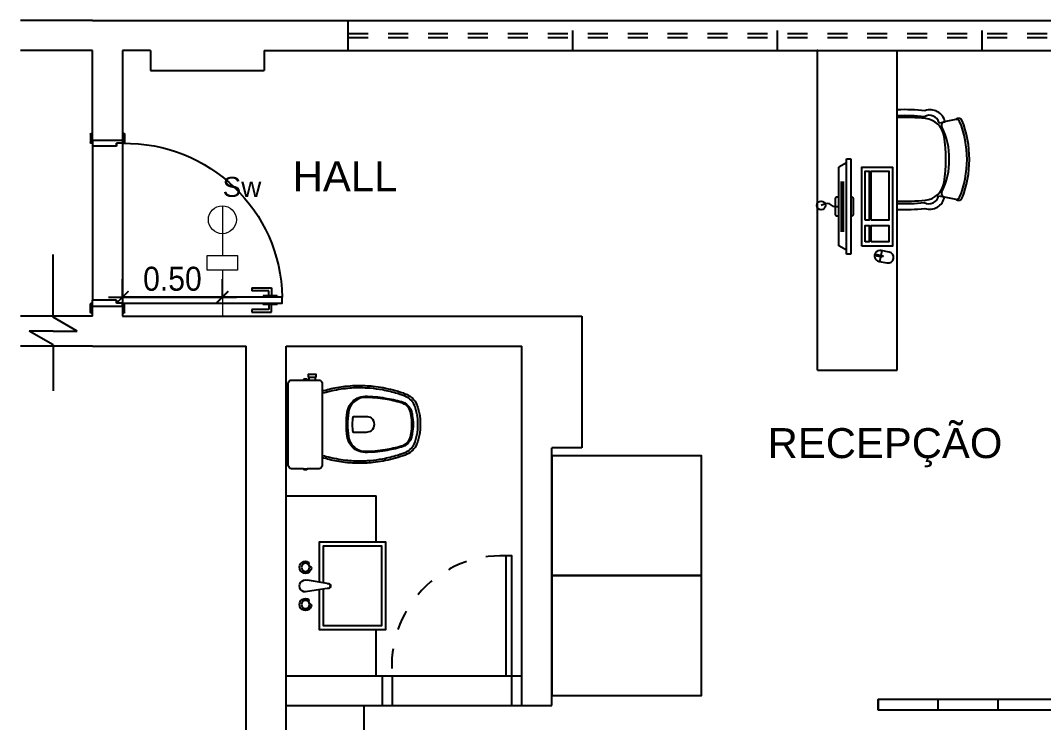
# Model space of a CAD drawing. Header units: millimetres. Extents: x 7034 to 7235, y -465 to -380.
# Drawn here: x 7106.24 to 7111.36, y -427.16 to -423.65 of the extents above; entities that cross this region are included whole.
import ezdxf

# ---------------------------------------------------------------- set-up
doc = ezdxf.new("R2010")
doc.units = ezdxf.units.MM
doc.header["$LTSCALE"] = 0.005
doc.linetypes.add('CONTINUO', pattern=[0])
doc.linetypes.add('DASHED', pattern=[19.05, 12.7, -6.35])
doc.layers.get('0').update_dxf_attribs({"linetype": 'CONTINUO'})
doc.layers.get('DEFPOINTS').update_dxf_attribs({"linetype": 'CONTINUO', "lineweight": 15})
for name, color, linetype in [('- COTAS', 12, 'Continuous'), ('252', 252, 'Continuous'), ('ARQ-PEITORIAL', 4, 'Continuous'), ('ARQ_ALVENARIA', 6, 'Continuous'), ('ARQ_BLK_ESQUADR', 1, 'Continuous'), ('ARQ_ESQUADRIA', 5, 'Continuous'), ('ARQ_JANELAALTA', 150, 'DASHED'), ('ARQ_MOBILIARIO 1', 8, 'Continuous'), ('ARQ_SOLEIRA', 250, 'CONTINUO'), ('ARQ_TXT_AMBIENTE', 3, 'Continuous'), ('PORTA', 2, 'Continuous')]:
    doc.layers.add(name, color=color, linetype=linetype)
doc.layers.add('ARQ-LUM-INT', color=1, linetype='Continuous', lineweight=18)
doc.styles.add('50', font='ARIALN.TTF', dxfattribs={"height": 0.1})
doc.styles.add('ARQ', font='arial.ttf', dxfattribs={"width": 0.9})
doc.styles.get("Standard").update_dxf_attribs({"font": 'arial.ttf'})
doc.dimstyles.new('1-50', dxfattribs={"dimtxt": 0.12, "dimasz": 0.06, "dimexe": 0.09, "dimexo": 0.1, "dimgap": 0.03, "dimtad": 1, "dimzin": 0, "dimdsep": 46, "dimtxsty": 'ARQ', "dimblk": 'ARCHTICK', "dimcen": 0, "dimdle": 0.07, "dimclrd": 1, "dimclre": 1, "dimclrt": 7, "dimadec": 0, "dimazin": 0, "dimtm": 1e-09, "dimtfac": 1, "dimtofl": 0, "dimtmove": 2, "dimatfit": 3, "dimldrblk": 'ARCHTICK', "dimfxl": 1, "dimtolj": 1, "dimtzin": 0, "dimlwd": -1, "dimlwe": -1, "dimarcsym": 0})

# ---------------------------------------------------------------- blocks, each defined once
blk = doc.blocks.new('12110333')
at = {"layer": 'PORTA', "color": 1}
for p, q in [((0.008, 0.7741), (0.015, 0.7741)), ((0.008, 0.7741), (0.008, 0.7041)), ((0.052, 0.7741), (0.045, 0.7741)), ((0.052, 0.7741), (0.052, 0.7041)), ((-0.031, 0.7461), (0.008, 0.7461)), ((-0.031, 0.6481), (-0.031, 0.7461)), ((-0.017, 0.7321), (-0.017, 0.6621)), ((0.008, 0.7321), (-0.017, 0.7321)), ((0.091, 0.7461), (0.052, 0.7461)), ((0.052, 0.7321), (0.077, 0.7321)), ((0.077, 0.7321), (0.077, 0.6621)), ((0.091, 0.6481), (0.091, 0.7461)), ((0.008, 0.7041), (0.015, 0.7041)), ((0.052, 0.7041), (0.045, 0.7041)), ((-0.017, 0.6481), (-0.031, 0.6481)), ((-0.017, 0.6621), (-0.017, 0.6481)), ((-0.017, 0.6621), (-0.017, 0.6621)), ((0.077, 0.6621), (0.077, 0.6621)), ((0.077, 0.6621), (0.077, 0.6481)), ((0.091, 0.6481), (0.077, 0.6481)), ((0.815, 0), (0.015, 0)), ((0.8, -0.15), (0.03, -0.15))]:
    blk.add_line(p, q, dxfattribs=at)
at = {"layer": 'PORTA'}
for p, q in [((-0.035, 0.005), (-0.035, 0)), ((-0.03, 0.01), (0.01, 0.01)), ((0, 0), (0.015, 0)), ((0.015, 0), (0.015, -0.03)), ((0.815, 0.005), (0.815, 0)), ((0.83, 0), (0.815, 0)), ((0.815, 0), (0.815, -0.03)), ((0.86, 0.01), (0.82, 0.01)), ((0.865, 0.005), (0.865, 0)), ((0.03, -0.03), (0.015, -0.03)), ((0.015, -0.03), (0.03, -0.03)), ((0.03, -0.03), (0.03, -0.15)), ((0.815, -0.03), (0.8, -0.03)), ((0.8, -0.03), (0.815, -0.03)), ((0.8, -0.03), (0.8, -0.15)), ((-0.035, -0.15), (-0.035, -0.15)), ((-0.035, -0.15), (-0.035, -0.155)), ((0, -0.15), (0.03, -0.15)), ((0.015, -0.15), (0.015, -0.155)), ((0.83, -0.15), (0.8, -0.15)), ((0.815, -0.15), (0.815, -0.155)), ((0.865, -0.15), (0.865, -0.155)), ((0.865, -0.15), (0.865, -0.15)), ((-0.03, -0.16), (0.01, -0.16)), ((0.86, -0.16), (0.82, -0.16))]:
    blk.add_line(p, q, dxfattribs=at)
at = {"layer": 'PORTA', "color": 3}
blk.add_lwpolyline([(0.015, 0), (0.015, 0.8), (0.045, 0.8), (0.045, 0)], close=True, dxfattribs=at)
at = {"layer": 'PORTA', "color": 1}
blk.add_arc((0.03, 0.015), 0.7851, 358.9053, 88.9053, dxfattribs=at)
at = {"layer": 'PORTA'}
for centre, start, end in [((-0.03, 0.005), 90, 180), ((0.01, 0.005), 0, 90), ((0.82, 0.005), 90, 180), ((0.86, 0.005), 0, 90), ((-0.03, -0.155), 180, 270), ((0.01, -0.155), 270, 0), ((0.82, -0.155), 180, 270), ((0.86, -0.155), 270, 0)]:
    blk.add_arc(centre, 0.005, start, end, dxfattribs=at)
blk = doc.blocks.new('cbtorb2')
at = {"layer": '252'}
for p, q in [((-0.01, -0.0904), (-0.0237, -0.0081)), ((0.01, -0.0904), (0.0237, -0.0081)), ((-0.0088, -0.0975), (-0.01, -0.0904)), ((0.0088, -0.0975), (0.01, -0.0904))]:
    blk.add_line(p, q, dxfattribs=at)
for centre in [(-0.0774, 0), (0.0774, 0)]:
    blk.add_circle(centre, 0.017, dxfattribs=at)
for centre, radius, start, end in [((-0.0774, 0), 0.025, 341.1513, 198.8487), ((0, 0), 0.025, 341.1513, 198.8487), ((0.0774, 0), 0.025, 341.1513, 198.8487), ((-0.0774, 0), 0.025, 198.8487, 216.2316), ((-0.0927, -0.0318), 0.0177, 22.7472, 105.6562), ((-0.0774, 0), 0.025, 272.1718, 341.1513), ((0.0774, 0), 0.025, 198.8487, 216.2316), ((0.062, -0.0318), 0.0177, 22.7472, 105.6562), ((0.0774, 0), 0.025, 272.1718, 341.1513), ((0, -0.0938), 0.0106, 161.2845, 18.7155), ((0, -0.0922), 0.0103, 210.8046, 329.1954)]:
    blk.add_arc(centre, radius, start, end, dxfattribs=at)
blk = doc.blocks.new('Baci01p')
for points in [[(0.17, 0), (0.17, 0.205, 0.059373), (0.1695, 0.2098, 0.333509), (0.154, 0.222), (0.1355, 0.222), (0.1045, 0.222), (0.094, 0.222), (0.094, 0.2248, 0.252251), (0.0939, 0.2251, 0.160103), (0.085, 0.228, 0.160103), (0.0761, 0.2251, 0.252251), (0.076, 0.2248), (0.076, 0.222), (0.017, 0.222, 0.327853), (0.0003, 0.2069, 0.087637), (0, 0.2038), (0, 0), (0, -0.2038, 0.087637), (0.0003, -0.2069, 0.327853), (0.017, -0.222), (0.076, -0.222), (0.076, -0.2248, 0.252251), (0.0761, -0.2251, 0.160103), (0.085, -0.228, 0.160103), (0.0939, -0.2251, 0.252251), (0.094, -0.2248), (0.094, -0.222), (0.1045, -0.222), (0.1045, -0.236), (0.102, -0.236), (0.102, -0.252), (0.12, -0.252), (0.138, -0.252), (0.138, -0.236), (0.1355, -0.236), (0.1355, -0.222), (0.154, -0.222, 0.333509), (0.1695, -0.2098, 0.059373), (0.17, -0.205)], [(0.291, 0, 0.041331), (0.2956, -0.0608, 0.129345), (0.3127, -0.1036, 0.234638), (0.385, -0.1405, 0.044666), (0.486, -0.1319, 0.031515), (0.5665, -0.1138, 0.151063), (0.5993, -0.0952, 0.148094), (0.6192, -0.0588, 0.031073), (0.6214, -0.0451, 0.035055), (0.6255, 0, 0.035055), (0.6214, 0.0451, 0.031073), (0.6192, 0.0588, 0.148094), (0.5993, 0.0952, 0.151063), (0.5665, 0.1138, 0.031515), (0.486, 0.1319, 0.044666), (0.385, 0.1405, 0.234638), (0.3127, 0.1036, 0.129345), (0.2956, 0.0608, 0.041331)], [(0.297, 0, -0.041434), (0.3015, 0.06, -0.129651), (0.3175, 0.1, -0.234583), (0.385, 0.1345, -0.044678), (0.485, 0.126, -0.031614), (0.565, 0.108, -0.152477), (0.595, 0.091, -0.148725), (0.6134, 0.0575, -0.031624), (0.6155, 0.0444, -0.035113), (0.6195, 0, -0.035113), (0.6155, -0.0444, -0.031624), (0.6134, -0.0575, -0.148725), (0.595, -0.091, -0.152477), (0.565, -0.108, -0.031614), (0.485, -0.126, -0.044678), (0.385, -0.1345, -0.234583), (0.3175, -0.1, -0.129651), (0.3015, -0.06, -0.041434)], [(0.391, -0.04, 0.164444), (0.415, -0.032, 0.245936), (0.43, 0, 0.245936), (0.415, 0.032, 0.164444), (0.391, 0.04), (0.326, 0.04, 0.108885), (0.326, -0.04)]]:
    blk.add_lwpolyline(points, format="xyb", close=True)
for points in [[(0.076, 0.222), (0.094, 0.222)], [(0.093, 0.2245), (0.085, 0.2245), (0.077, 0.2245)], [(0.076, -0.222), (0.094, -0.222)], [(0.093, -0.2245), (0.085, -0.2245), (0.077, -0.2245)], [(0.1045, -0.222), (0.1355, -0.222)], [(0.1045, -0.236), (0.12, -0.236), (0.1355, -0.236)]]:
    blk.add_lwpolyline(points)
for points in [[(0.17, -0.167, -0.003882), (0.205, -0.1765, 0.024258), (0.285, -0.1905, 0.02486), (0.335, -0.1945, 0.033324), (0.385, -0.194, 0.02486), (0.425, -0.191, 0.012268), (0.475, -0.184, 0.015806), (0.525, -0.1725, 0.026699), (0.575, -0.157, 0.021919), (0.595, -0.1495, 0.174675), (0.6435, -0.1, 0.045452), (0.653, -0.07, 0.022856), (0.6562, -0.0571, 0.041289), (0.6602, -0.0304, 0.052091), (0.6606, -0.0228, 0.04333), (0.661, 0, 0.04333), (0.6606, 0.0228, 0.052091), (0.6602, 0.0304, 0.041289), (0.6562, 0.0571, 0.022856), (0.653, 0.07, 0.045452), (0.6435, 0.1, 0.174675), (0.595, 0.1495, 0.021919), (0.575, 0.157, 0.026699), (0.525, 0.1725, 0.015806), (0.475, 0.184, 0.012268), (0.425, 0.191, 0.02486), (0.385, 0.194, 0.033324), (0.335, 0.1945, 0.02486), (0.285, 0.1905, 0.024258), (0.205, 0.1765, -0.003882), (0.17, 0.167)], [(0.1731, 0.1554, 0.003849), (0.2079, 0.1649, -0.027799), (0.2984, 0.18, -0.018883), (0.3355, 0.1825, -0.033646), (0.3844, 0.182, -0.016781), (0.4106, 0.1805, -0.015438), (0.4729, 0.1722, -0.023716), (0.5465, 0.154, -0.013571), (0.5711, 0.1457, -0.02186), (0.59, 0.1386, -0.173345), (0.6325, 0.0952, -0.045814), (0.6414, 0.067, -0.024058), (0.6444, 0.0546, -0.042614), (0.6482, 0.029, -0.066108), (0.6485, 0.0226, -0.047154), (0.649, 0, -0.047154), (0.6485, -0.0226, -0.066108), (0.6482, -0.029, -0.042614), (0.6444, -0.0546, -0.024058), (0.6414, -0.067, -0.045814), (0.6325, -0.0952, -0.173345), (0.59, -0.1386, -0.02186), (0.5711, -0.1457, -0.013571), (0.5465, -0.154, -0.023716), (0.4729, -0.1722, -0.015438), (0.4106, -0.1805, -0.016781), (0.3844, -0.182, -0.033646), (0.3355, -0.1825, -0.018883), (0.2984, -0.18, -0.027799), (0.2079, -0.1649, 0.003849), (0.1731, -0.1554)]]:
    blk.add_lwpolyline(points, format="xyb")
blk = doc.blocks.new('A$C37D84435')
at = {"layer": 'ARQ_TXT_AMBIENTE'}
blk.add_text('    RECEPÇÃO', height=0.15, dxfattribs=at).set_placement((2.9977, -2.1408))
at = {"layer": 'ARQ_TXT_AMBIENTE', "insert": (-0.369, -0.6551), "char_height": 0.15, "attachment_point": 1}
blk.add_mtext_dynamic_manual_height_columns('\\pi0.98846;    HALL', width=2.72651, gutter_width=12.5, heights=[0], dxfattribs=at)
blk = doc.blocks.new('int1')
at = {"lineweight": -2}
blk.add_lwpolyline([(-0.0591, 0.0833), (-0.0591, -0.0833), (-0.1391, -0.0833), (-0.1391, 0.0833)], close=True, dxfattribs=at)
blk.add_lwpolyline([(0.0591, 0), (-0.0591, 0)], dxfattribs=at)
blk.add_circle((0.1353, 0), 0.0762, dxfattribs=at)
blk = doc.blocks.new('_ArchTick')
at = {"color": 0, "linetype": 'ByBlock', "const_width": 0.15}
blk.add_lwpolyline([(-0.5, -0.5), (0.5, 0.5)], dxfattribs=at)
blk = doc.blocks.new('*D87')
at = {"layer": '- COTAS', "color": 1, "transparency": 16777216}
for p, q in [((7106.749, -425.0286), (7106.749, -424.9436)), ((7107.249, -425.0286), (7107.249, -424.9436)), ((7106.679, -425.0336), (7107.319, -425.0336))]:
    blk.add_line(p, q, dxfattribs=at)
at = {"layer": 'DEFPOINTS', "color": 0, "transparency": 16777216}
for p in [(7107.249, -425.0336), (7106.749, -425.1286), (7107.249, -425.1286)]:
    blk.add_point(p, dxfattribs=at)
at = {"layer": '- COTAS', "color": 1, "transparency": 16777216, "xscale": 0.06, "yscale": 0.06, "zscale": 0.06, "rotation": 180}
blk.add_blockref('_ArchTick', (7106.749, -425.0336), dxfattribs=at)
at = {"layer": '- COTAS', "color": 1, "transparency": 16777216, "xscale": 0.06, "yscale": 0.06, "zscale": 0.06}
blk.add_blockref('_ArchTick', (7107.249, -425.0336), dxfattribs=at)
at = {"layer": '- COTAS', "color": 7, "transparency": 16777216, "insert": (7106.999, -424.9423), "char_height": 0.12, "attachment_point": 5, "style": 'ARQ'}
blk.add_mtext('\\A1;0.50', dxfattribs=at)

msp = doc.modelspace()

# ---------------------------------------------------------------- linework, layer by layer
at = {"layer": '252'}
for p, q in [((7110.8387, -424.1603), (7110.8683, -424.1556)), ((7110.9222, -424.1438), (7110.8632, -424.1568)), ((7110.374, -424.3618), (7110.3369, -424.3827)), ((7110.374, -424.3411), (7110.3958, -424.3411)), ((7110.374, -424.819), (7110.374, -424.3411)), ((7110.3958, -424.3411), (7110.3958, -424.819)), ((7110.3369, -424.7774), (7110.3369, -424.3827)), ((7110.3634, -424.4594), (7110.3441, -424.4594)), ((7110.3634, -424.4657), (7110.3441, -424.4657)), ((7110.3634, -424.4719), (7110.3441, -424.4719)), ((7110.3634, -424.4782), (7110.3441, -424.4782)), ((7110.3634, -424.4844), (7110.3441, -424.4844)), ((7110.3634, -424.4907), (7110.3441, -424.4907)), ((7110.3634, -424.4969), (7110.3441, -424.4969)), ((7110.3634, -424.5032), (7110.3441, -424.5032)), ((7110.3634, -424.5094), (7110.3441, -424.5094)), ((7110.3634, -424.5157), (7110.3441, -424.5157)), ((7110.3634, -424.5219), (7110.3441, -424.5219)), ((7110.3634, -424.5282), (7110.3441, -424.5282)), ((7110.3634, -424.5344), (7110.3441, -424.5344)), ((7110.836, -424.5268), (7110.8632, -424.5309)), ((7110.8632, -424.5309), (7110.9222, -424.5438)), ((7110.3634, -424.5407), (7110.3441, -424.5407)), ((7110.3634, -424.5469), (7110.3441, -424.5469)), ((7110.3634, -424.5532), (7110.3441, -424.5532)), ((7110.3634, -424.5594), (7110.3441, -424.5594)), ((7110.3634, -424.5657), (7110.3441, -424.5657)), ((7110.3634, -424.5719), (7110.3441, -424.5719)), ((7110.3634, -424.5782), (7110.3441, -424.5782)), ((7110.3634, -424.5844), (7110.3441, -424.5844)), ((7110.3634, -424.5907), (7110.3441, -424.5907)), ((7110.3634, -424.5969), (7110.3441, -424.5969)), ((7110.3634, -424.6032), (7110.3441, -424.6032)), ((7110.3634, -424.6094), (7110.3441, -424.6094)), ((7110.3634, -424.6157), (7110.3441, -424.6157)), ((7110.3634, -424.6219), (7110.3441, -424.6219)), ((7110.3634, -424.6282), (7110.3441, -424.6282)), ((7110.3634, -424.6344), (7110.3441, -424.6344)), ((7110.3634, -424.6407), (7110.3441, -424.6407)), ((7110.3634, -424.6469), (7110.3441, -424.6469)), ((7110.3634, -424.6532), (7110.3441, -424.6532)), ((7110.3634, -424.6594), (7110.3441, -424.6594)), ((7110.3634, -424.6657), (7110.3441, -424.6657)), ((7110.3634, -424.6719), (7110.3441, -424.6719)), ((7110.3634, -424.6782), (7110.3441, -424.6782)), ((7110.3634, -424.6844), (7110.3441, -424.6844)), ((7110.3634, -424.6907), (7110.3441, -424.6907)), ((7110.3634, -424.6969), (7110.3441, -424.6969)), ((7110.3634, -424.7032), (7110.3441, -424.7032)), ((7110.374, -424.7982), (7110.3369, -424.7774)), ((7110.3958, -424.819), (7110.374, -424.819)), ((7110.5271, -424.8243), (7110.5157, -424.822)), ((7110.5418, -424.8555), (7110.5464, -424.832)), ((7110.5479, -424.8243), (7110.5525, -424.8008)), ((7110.5881, -424.8077), (7110.5483, -424.8)), ((7110.5377, -424.8547), (7110.5775, -424.8625))]:
    msp.add_line(p, q, dxfattribs=at)
for points in [[(7110.4513, -424.7792), (7110.4513, -424.3823), (7110.6057, -424.3823), (7110.6057, -424.7792)], [(7110.468, -424.6482), (7110.468, -424.4024), (7110.4885, -424.4024), (7110.4885, -424.6482)], [(7110.4989, -424.6482), (7110.4989, -424.4024), (7110.5869, -424.4024), (7110.5869, -424.6482)], [(7110.468, -424.7569), (7110.468, -424.675), (7110.4885, -424.675), (7110.4885, -424.7569)], [(7110.4989, -424.7569), (7110.4989, -424.675), (7110.5869, -424.675), (7110.5869, -424.7569)], [(7110.5557, -424.8338), (7110.5263, -424.8281), (7110.5278, -424.8204), (7110.5572, -424.8261)]]:
    msp.add_lwpolyline(points, close=True, dxfattribs=at)
for points in [[(7110.3369, -424.6287), (7110.3283, -424.6287, -0.414214), (7110.3199, -424.6202), (7110.3199, -424.5398, -0.414214), (7110.3283, -424.5314), (7110.3369, -424.5314)], [(7110.3958, -424.5314), (7110.3989, -424.5314, -0.414214), (7110.4074, -424.5398), (7110.4074, -424.6202, -0.414214), (7110.3989, -424.6287), (7110.3958, -424.6287)]]:
    msp.add_lwpolyline(points, format="xyb", dxfattribs=at)
for points in [[(7107.7353, -426.461), (7107.7353, -426.2586), (7108.0653, -426.2586), (7108.0653, -426.6986), (7107.7353, -426.6986), (7107.7353, -426.4979)], [(7107.7553, -426.4643), (7107.7553, -426.2786), (7108.0453, -426.2786), (7108.0453, -426.6786), (7107.7553, -426.6786), (7107.7553, -426.4946)]]:
    msp.add_lwpolyline(points, dxfattribs=at)
msp.add_circle((7110.2476, -424.5746), 0.0222, dxfattribs=at)
for centre, radius, start, end in [((7110.6606, -425.1537), 1.0586, 84.1905, 91.7142), ((7110.6606, -425.1537), 1.0286, 84.1905, 91.7642), ((7110.7904, -424.1732), 0.0499, 14.9712, 120.9837), ((7110.7941, -424.1718), 0.0759, 12.2643, 110.2793), ((7110.6651, -425.1726), 1.0386, 84.1905, 91.9917), ((7110.7595, -424.2443), 0.1055, 8.9106, 84.1905), ((7110.8668, -424.173), 0.0166, 102.3844, 207.7352), ((7110.9258, -424.16), 0.0166, 21.9813, 102.3844), ((7110.9363, -424.1574), 0.0188, 29.3848, 132.2015), ((7110.4613, -424.3475), 0.5175, 0.4102, 21.9813), ((7110.4728, -424.342), 0.5175, 359.7929, 21.9813), ((7110.5713, -424.3284), 0.3172, 357.2049, 27.7352), ((7110.125, -424.3438), 0.7478, 351.0894, 8.9106), ((7110.5713, -424.3593), 0.3172, 332.2648, 2.7951), ((7110.4613, -424.3401), 0.5175, 338.0187, 359.5898), ((7110.4728, -424.3457), 0.5175, 338.0187, 0.2071), ((7110.7595, -424.4433), 0.1055, 275.8095, 351.0894), ((7110.7874, -424.5165), 0.0497, 241.7799, 348.0409), ((7110.7907, -424.5177), 0.0762, 251.8086, 349.6554), ((7110.8668, -424.5147), 0.0166, 152.2648, 257.6156), ((7110.9258, -424.5276), 0.0166, 257.6156, 338.0187), ((7110.6651, -423.515), 1.0386, 268.0083, 275.8095), ((7110.6598, -423.5369), 1.0286, 268.2842, 275.8095), ((7110.9363, -424.5302), 0.0188, 227.7985, 330.6152), ((7110.6598, -423.5369), 1.0586, 268.3329, 275.8095), ((7110.543, -424.8274), 0.0279, 78.9911, 258.9911), ((7110.5828, -424.8351), 0.0279, 258.9911, 78.9911)]:
    msp.add_arc(centre, radius, start, end, dxfattribs=at)
msp.add_spline([(7110.3369, -424.58), (7110.309, -424.58), (7110.2897, -424.5672), (7110.2476, -424.5746)], degree=3, dxfattribs=at)
at = {"layer": 'ARQ-LUM-INT'}
for p, q in [((7107.249, -424.576), (7107.249, -424.7162)), ((7107.249, -424.8985), (7107.249, -425.1286))]:
    msp.add_line(p, q, dxfattribs=at)
at = {"layer": 'ARQ-PEITORIAL'}
for p, q in [((7106.402, -425.1339), (7106.402, -424.8203)), ((7106.522, -425.2032), (7106.402, -425.1339)), ((7106.402, -425.2032), (7106.282, -425.2032)), ((7106.402, -425.2725), (7106.282, -425.2032)), ((7106.402, -425.2032), (7106.522, -425.2032)), ((7106.402, -425.2725), (7106.402, -425.5028))]:
    msp.add_line(p, q, dxfattribs=at)
at = {"layer": 'ARQ_ALVENARIA'}
for p, q in [((7106.599, -423.6486), (7106.2379, -423.6486)), ((7106.599, -423.6486), (7122.829, -423.6486)), ((7107.879, -423.7986), (7107.879, -423.6486)), ((7106.599, -423.7986), (7106.2379, -423.7986)), ((7106.599, -424.2486), (7106.599, -423.7986)), ((7106.749, -423.7986), (7106.749, -424.2486)), ((7106.889, -423.7986), (7106.749, -423.7986)), ((7106.889, -423.7986), (7106.889, -423.8986)), ((7107.459, -423.7986), (7112.379, -423.7986)), ((7107.459, -423.7986), (7107.459, -423.8986)), ((7106.889, -423.8986), (7107.459, -423.8986)), ((7106.599, -424.2486), (7106.749, -424.2486)), ((7106.599, -425.0786), (7106.749, -425.0786)), ((7106.599, -425.1286), (7106.599, -425.0786)), ((7106.749, -425.0786), (7106.749, -425.1286)), ((7106.599, -425.1286), (7106.2379, -425.1286)), ((7106.749, -425.1286), (7109.049, -425.1286)), ((7109.049, -425.1286), (7109.049, -425.7886)), ((7106.599, -425.2786), (7106.2379, -425.2786)), ((7106.599, -425.2786), (7107.369, -425.2786)), ((7107.369, -430.8386), (7107.369, -425.2786)), ((7107.569, -425.2786), (7108.749, -425.2786)), ((7107.569, -428.0686), (7107.569, -425.2786)), ((7108.749, -427.0786), (7108.749, -425.2786)), ((7108.899, -427.0786), (7108.899, -425.7886)), ((7109.049, -425.7886), (7108.899, -425.7886)), ((7107.569, -426.9286), (7108.049, -426.9286)), ((7108.049, -426.9286), (7108.049, -427.0786)), ((7107.569, -427.0786), (7108.049, -427.0786)), ((7108.749, -427.0786), (7108.899, -427.0786))]:
    msp.add_line(p, q, dxfattribs=at)
at = {"layer": 'ARQ_ESQUADRIA'}
for p, q in [((7108.049, -426.9286), (7108.099, -426.9286)), ((7108.699, -427.0786), (7108.699, -426.9286)), ((7108.699, -426.9286), (7108.749, -426.9286)), ((7108.049, -427.0786), (7108.099, -427.0786)), ((7108.699, -427.0786), (7108.749, -427.0786))]:
    msp.add_line(p, q, dxfattribs=at)
for points in [[(7108.699, -426.9286), (7108.699, -426.3286), (7108.669, -426.3286), (7108.669, -426.9286), (7108.699, -426.9286)], [(7108.099, -426.9286), (7108.099, -427.0786)]]:
    msp.add_lwpolyline(points, dxfattribs=at)
at = {"layer": 'ARQ_JANELAALTA', "ltscale": 0.5}
for p, q in [((7109.004, -423.7986), (7109.004, -423.6486)), ((7110.029, -423.7986), (7110.029, -423.6486)), ((7111.054, -423.7986), (7111.054, -423.6486)), ((7107.879, -423.7136), (7112.079, -423.7136)), ((7107.879, -423.7336), (7112.079, -423.7336))]:
    msp.add_line(p, q, dxfattribs=at)
at = {"layer": 'ARQ_JANELAALTA'}
msp.add_arc((7108.649, -426.8804), 0.5521, 87.9265, 185.0111, dxfattribs=at)
at = {"layer": 'ARQ_JANELAALTA', "ltscale": 0.5}
for p in [(7110.029, -423.7986), (7110.229, -423.7986), (7111.054, -423.7986)]:
    msp.add_point(p, dxfattribs=at)
at = {"layer": 'ARQ_MOBILIARIO 1', "linetype": 'Continuous'}
for p, q in [((7110.229, -425.3986), (7110.229, -423.7986)), ((7110.229, -423.7986), (7110.629, -423.7986)), ((7110.629, -425.3986), (7110.629, -423.7986)), ((7110.229, -425.3986), (7110.629, -425.3986)), ((7107.569, -426.0286), (7108.019, -426.0286)), ((7108.019, -426.2586), (7108.019, -426.0286)), ((7108.019, -426.9286), (7108.019, -426.6986)), ((7107.959, -427.3255), (7107.959, -427.0786)), ((7110.5334, -427.1), (7110.5334, -427.0486)), ((7110.8334, -427.1), (7110.8334, -427.0486)), ((7111.1334, -427.1), (7111.1334, -427.0486))]:
    msp.add_line(p, q, dxfattribs=at)
for points in [[(7108.899, -426.4275), (7109.649, -426.4275), (7109.649, -425.8275), (7108.899, -425.8275)], [(7108.899, -427.0275), (7109.649, -427.0275), (7109.649, -426.4275), (7108.899, -426.4275)], [(7111.429, -427.0486), (7110.5334, -427.0486), (7110.5334, -427.1), (7111.429, -427.1)]]:
    msp.add_lwpolyline(points, close=True, dxfattribs=at)
at = {"layer": 'ARQ_SOLEIRA'}
for p, q in [((7108.049, -426.9286), (7108.749, -426.9286)), ((7108.049, -427.0786), (7108.749, -427.0786))]:
    msp.add_line(p, q, dxfattribs=at)

# ---------------------------------------------------------------- block references
at = {"layer": '252', "xscale": -1.203670021924481, "yscale": 1.203670021924481, "zscale": 1.203670021924481, "rotation": 90}
msp.add_blockref('cbtorb2', (7107.6653, -426.4794), dxfattribs=at)
at = {"layer": 'ARQ-LUM-INT', "xscale": 0.9196110205559551, "yscale": 0.9196110205559551, "zscale": 0.9196110205559551, "rotation": 89.99999999949975}
msp.add_blockref('int1', (7107.249, -424.7705), dxfattribs=at)
at = {"layer": 'ARQ-PEITORIAL'}
msp.add_blockref('A$C37D84435', (7106.749, -423.6986), dxfattribs=at)
at = {"layer": 'ARQ_BLK_ESQUADR', "xscale": -1, "rotation": 270}
msp.add_blockref('12110333', (7106.749, -425.0786), dxfattribs=at)
at = {"layer": 'ARQ_MOBILIARIO 1', "linetype": 'Continuous', "xscale": -1, "rotation": 180}
msp.add_blockref('Baci01p', (7107.579, -425.6705), dxfattribs=at)

# ---------------------------------------------------------------- texts
at = {"layer": 'ARQ-LUM-INT', "insert": (7107.1163, -424.4317), "char_height": 0.1, "attachment_point": 1, "style": '50'}
msp.add_mtext_dynamic_manual_height_columns('\\pi0.13385;{\\fArial|b0|i0|c0|p34;Sw}', width=0.454395, gutter_width=1, heights=[0.2072], dxfattribs=at)

# ---------------------------------------------------------------- dimensions: what is measured, and where the dimension line sits
at = {"layer": '- COTAS'}
dim = msp.add_linear_dim(base=(7107.249, -425.0336), p1=(7106.749, -425.1286), p2=(7107.249, -425.1286), dimstyle='1-50', dxfattribs=at)
dim.commit()
dim.dimension.update_dxf_attribs({"geometry": '*D87', "text_midpoint": (7106.999, -424.9423)})

doc.saveas('drawing.dxf')
